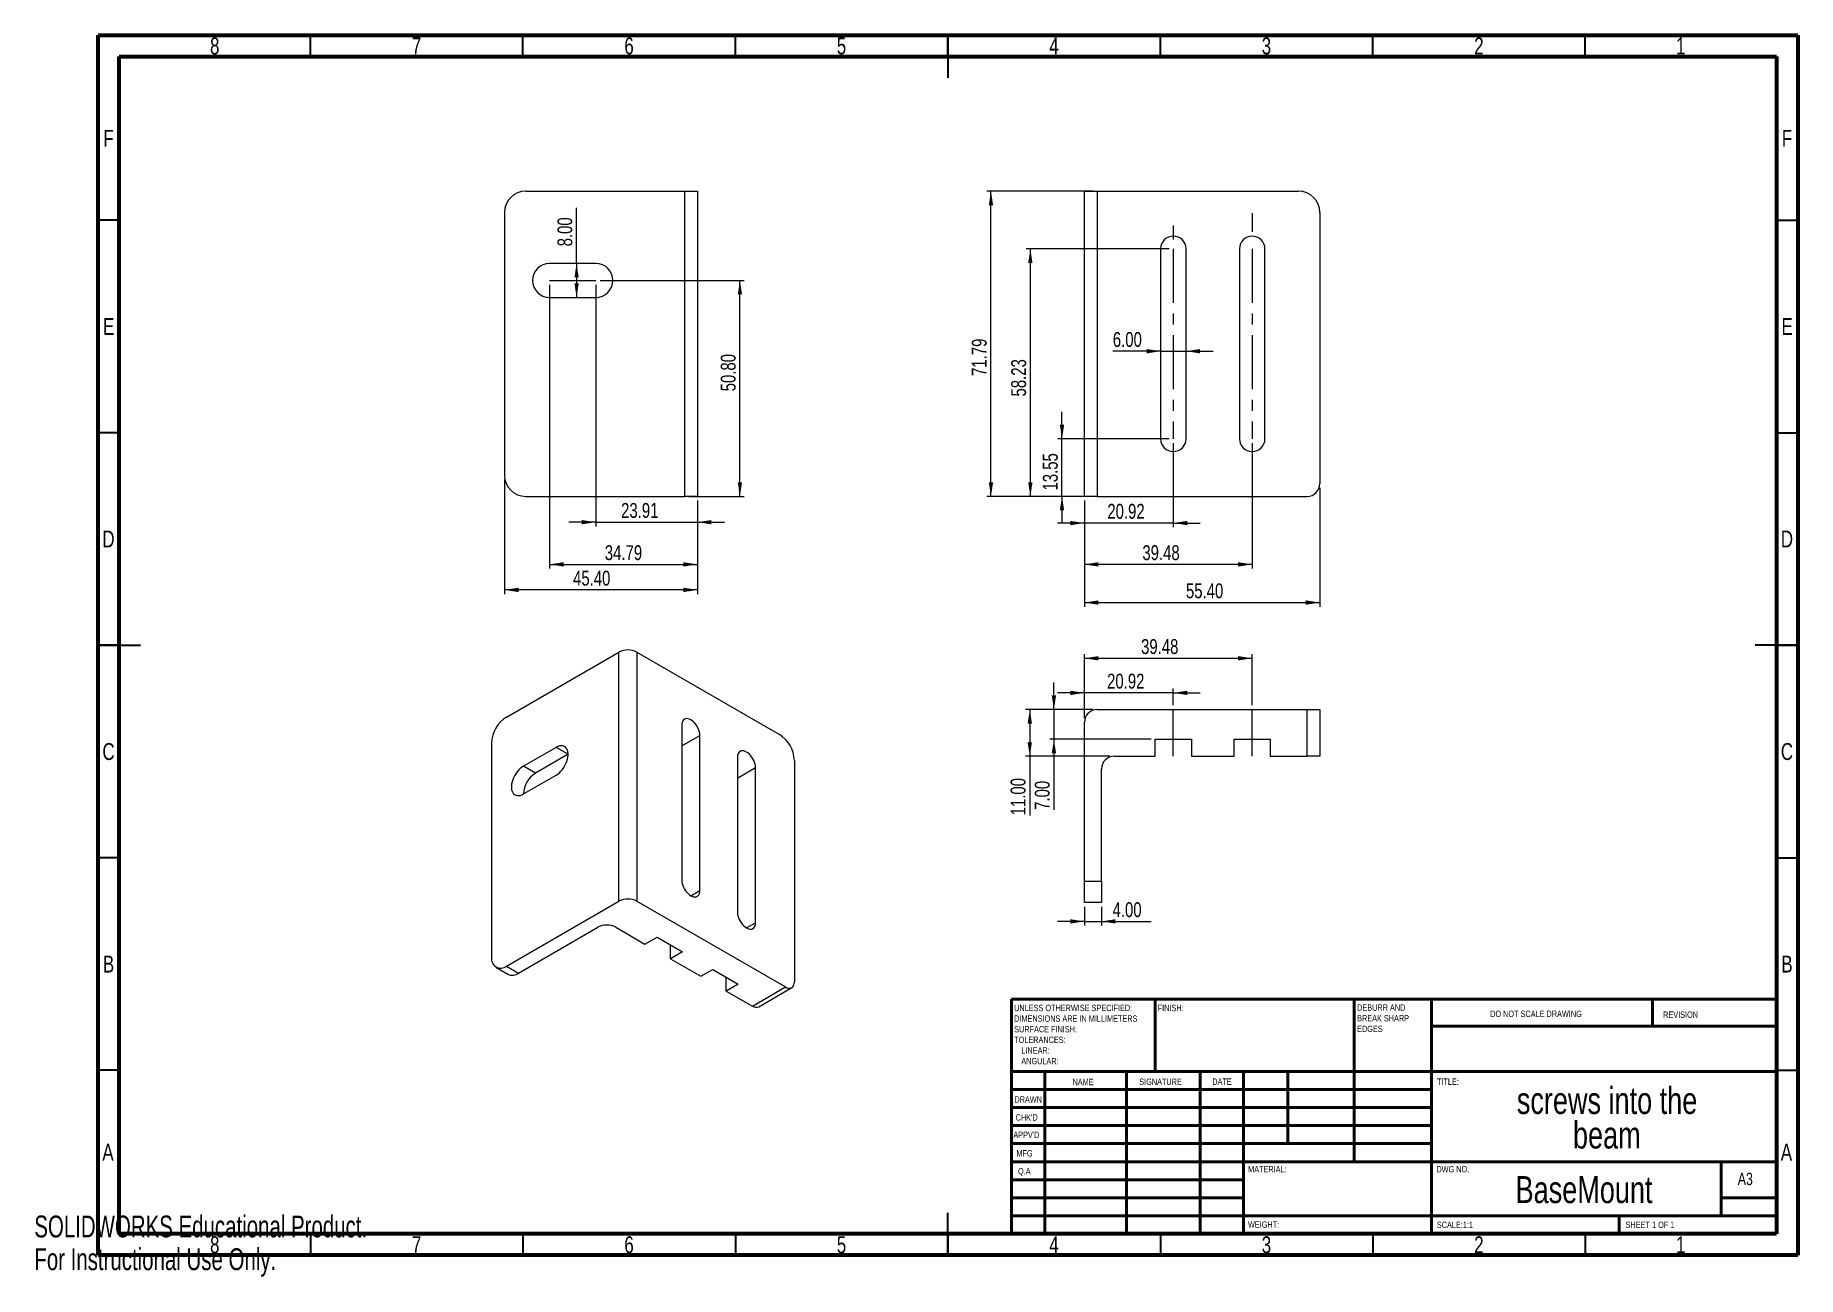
# Model space of a CAD drawing. Header units: millimetres. Extents: x 0 to 415, y 0 to 292.
import ezdxf

# ---------------------------------------------------------------- set-up
doc = ezdxf.new("R2010")
doc.units = ezdxf.units.MM
doc.linetypes.add('CENTERX2', pattern=[20.32, 12.7, -2.54, 2.54, -2.54])
doc.styles.add('SLDTEXTSTYLE0', font='TXT', dxfattribs={"width": 0.75})
doc.styles.add('SLDTEXTSTYLE1', font='TXT', dxfattribs={"width": 0.686449})
doc.styles.add('SLDTEXTSTYLE2', font='TXT', dxfattribs={"width": 0.6875})
doc.styles.add('SLDTEXTSTYLE3', font='TXT', dxfattribs={"width": 0.7})
doc.dimstyles.new('SLDDIMSTYLE0', dxfattribs={"dimtxt": 3.5, "dimasz": 3.302, "dimexe": 0, "dimexo": 0.0625, "dimgap": 0.875, "dimtad": 1, "dimrnd": 1e-09, "dimzin": 4, "dimdsep": 46, "dimtxsty": 'SLDTEXTSTYLE0', "dimsah": 1, "dimcen": 0.09, "dimadec": 0, "dimazin": 1, "dimtfac": 1, "dimtmove": 0, "dimatfit": 0, "dimfxl": 1, "dimfrac": 2, "dimtolj": 1, "dimtzin": 12, "dimarcsym": 0})
doc.dimstyles.new('SLDDIMSTYLE1', dxfattribs={"dimtxt": 3.5, "dimasz": 3.302, "dimexe": 0, "dimexo": 0.0625, "dimgap": 0.875, "dimtad": 1, "dimrnd": 1e-09, "dimzin": 12, "dimdsep": 46, "dimtxsty": 'SLDTEXTSTYLE0', "dimsah": 1, "dimcen": 0.09, "dimadec": 0, "dimazin": 3, "dimtfac": 1, "dimtmove": 0, "dimatfit": 0, "dimfxl": 1, "dimfrac": 2, "dimtolj": 1, "dimtzin": 12, "dimarcsym": 0})
doc.dimstyles.new('SLDDIMSTYLE2', dxfattribs={"dimtxt": 3.5, "dimasz": 3.302, "dimexe": 0, "dimexo": 0.0625, "dimgap": 0.875, "dimtad": 1, "dimrnd": 1e-09, "dimzin": 12, "dimdsep": 46, "dimtxsty": 'SLDTEXTSTYLE0', "dimsah": 1, "dimcen": 0.09, "dimadec": 0, "dimazin": 3, "dimtfac": 1, "dimtofl": 0, "dimtmove": 0, "dimatfit": 3, "dimfxl": 1, "dimfrac": 2, "dimtolj": 1, "dimtzin": 12, "dimarcsym": 0})
doc.dimstyles.new('SLDDIMSTYLE3', dxfattribs={"dimtxt": 3.5, "dimasz": 3.302, "dimexe": 0, "dimexo": 0.0625, "dimgap": 0.875, "dimtad": 1, "dimrnd": 1e-09, "dimzin": 4, "dimdsep": 46, "dimtxsty": 'SLDTEXTSTYLE0', "dimsah": 1, "dimcen": 0.09, "dimadec": 0, "dimazin": 1, "dimtfac": 1, "dimtofl": 0, "dimtmove": 0, "dimatfit": 3, "dimfxl": 1, "dimfrac": 2, "dimtolj": 1, "dimtzin": 12, "dimarcsym": 0})

# ---------------------------------------------------------------- blocks, each defined once
blk = doc.blocks.new('SW_NOTE_0')
at = {"color": 0, "linetype": 'Continuous', "lineweight": 0, "char_height": 1.5, "attachment_point": 1, "style": 'SLDTEXTSTYLE0'}
for s, insert in [('UNLESS OTHERWISE SPECIFIED:', (0, 1.93)), ('SURFACE FINISH:', (0, -3.07)), ('DIMENSIONS ARE IN MILLIMETERS', (0, -0.57)), ('TOLERANCES:', (0, -5.57)), ('LINEAR:', (1.69, -8.07)), ('ANGULAR:', (1.69, -10.57))]:
    blk.add_mtext(s, dxfattribs=dict(at, insert=insert))
blk = doc.blocks.new('SW_NOTE_0_1')
at = {"color": 0, "linetype": 'Continuous', "lineweight": 0, "char_height": 1.5, "attachment_point": 1, "style": 'SLDTEXTSTYLE0'}
for s, insert in [('DEBURR AND', (0, 1.93)), ('BREAK SHARP', (0, -0.57)), ('EDGES', (0, -3.07))]:
    blk.add_mtext(s, dxfattribs=dict(at, insert=insert))
blk = doc.blocks.new('SW_NOTE_0_2')
at = {"color": 0, "linetype": 'Continuous', "lineweight": 0, "char_height": 6.35, "attachment_point": 2, "style": 'SLDTEXTSTYLE0'}
for s, insert in [('screws into the', (29.86, 8.19)), ('beam', (29.8, 0.07))]:
    blk.add_mtext(s, dxfattribs=dict(at, insert=insert))
blk = doc.blocks.new('_D')
at = {"color": 7, "linetype": 'Continuous', "lineweight": 0}
for p, q in [((265.05, 217.67), (253.81, 217.67)), ((265.05, 217.67), (271.05, 217.67)), ((271.05, 217.67), (277.4, 217.67))]:
    blk.add_line(p, q, dxfattribs=at)
at = {"color": 7, "linetype": 'Continuous', "lineweight": 18}
for points in [[(265.05, 217.67), (261.75, 218.18), (261.75, 217.16)], [(271.05, 217.67), (274.35, 217.16), (274.35, 218.18)]]:
    blk.add_solid(points, dxfattribs=at)
at = {"color": 7, "linetype": 'Continuous', "lineweight": 18, "insert": (253.81, 222.18), "char_height": 3.5, "attachment_point": 1, "style": 'SLDTEXTSTYLE0'}
blk.add_mtext('6.00', dxfattribs=at)
blk = doc.blocks.new('_D_1')
at = {"color": 7, "linetype": 'Continuous', "lineweight": 0}
for p, q in [((268.05, 196.07), (268.05, 176.25)), ((247.13, 182.52), (247.13, 176.25)), ((247.13, 177.25), (240.78, 177.25)), ((268.05, 177.25), (247.13, 177.25)), ((268.05, 177.25), (274.4, 177.25))]:
    blk.add_line(p, q, dxfattribs=at)
at = {"color": 7, "linetype": 'Continuous', "lineweight": 18}
for points in [[(247.13, 177.25), (243.83, 177.75), (243.83, 176.74)], [(268.05, 177.25), (271.35, 176.74), (271.35, 177.75)]]:
    blk.add_solid(points, dxfattribs=at)
at = {"color": 7, "linetype": 'Continuous', "lineweight": 18, "insert": (252.52, 181.76), "char_height": 3.5, "attachment_point": 1, "style": 'SLDTEXTSTYLE0'}
blk.add_mtext('20.92', dxfattribs=at)
blk = doc.blocks.new('_D_2')
at = {"color": 7, "linetype": 'Continuous', "lineweight": 0}
for p, q in [((286.61, 196.07), (286.61, 166.52)), ((247.13, 182.52), (247.13, 166.52)), ((286.61, 167.52), (247.13, 167.52))]:
    blk.add_line(p, q, dxfattribs=at)
at = {"color": 7, "linetype": 'Continuous', "lineweight": 18}
for points in [[(247.13, 167.52), (250.43, 167.01), (250.43, 168.03)], [(286.61, 167.52), (283.3, 168.03), (283.3, 167.01)]]:
    blk.add_solid(points, dxfattribs=at)
at = {"color": 7, "linetype": 'Continuous', "lineweight": 18, "insert": (260.77, 172.03), "char_height": 3.5, "attachment_point": 1, "style": 'SLDTEXTSTYLE0'}
blk.add_mtext('39.48', dxfattribs=at)
blk = doc.blocks.new('_D_3')
at = {"color": 7, "linetype": 'Continuous', "lineweight": 0}
for p, q in [((247.13, 182.52), (247.13, 157.54)), ((302.53, 185.52), (302.53, 157.54)), ((247.13, 158.54), (302.53, 158.54))]:
    blk.add_line(p, q, dxfattribs=at)
at = {"color": 7, "linetype": 'Continuous', "lineweight": 18}
for points in [[(247.13, 158.54), (250.43, 158.03), (250.43, 159.05)], [(302.53, 158.54), (299.23, 159.05), (299.23, 158.03)]]:
    blk.add_solid(points, dxfattribs=at)
at = {"color": 7, "linetype": 'Continuous', "lineweight": 18, "insert": (271.02, 163.05), "char_height": 3.5, "attachment_point": 1, "style": 'SLDTEXTSTYLE0'}
blk.add_mtext('55.40', dxfattribs=at)
blk = doc.blocks.new('_D_4')
at = {"color": 7, "linetype": 'Continuous', "lineweight": 0}
for p, q in [((241.85, 197.07), (241.85, 203.42)), ((267.05, 197.07), (240.85, 197.07)), ((241.85, 183.52), (241.85, 197.07)), ((249.13, 183.52), (240.85, 183.52)), ((241.85, 183.52), (241.85, 177.17))]:
    blk.add_line(p, q, dxfattribs=at)
at = {"color": 7, "linetype": 'Continuous', "lineweight": 18}
for points in [[(241.85, 197.07), (242.36, 200.37), (241.34, 200.37)], [(241.85, 183.52), (241.34, 180.22), (242.36, 180.22)]]:
    blk.add_solid(points, dxfattribs=at)
at = {"color": 7, "linetype": 'Continuous', "lineweight": 18, "insert": (237.34, 184.9), "char_height": 3.5, "attachment_point": 1, "rotation": 90, "style": 'SLDTEXTSTYLE0'}
blk.add_mtext('13.55', dxfattribs=at)
blk = doc.blocks.new('_D_5')
at = {"color": 7, "linetype": 'Continuous', "lineweight": 0}
for p, q in [((249.13, 255.31), (224.13, 255.31)), ((225.13, 183.52), (225.13, 255.31)), ((249.13, 183.52), (224.13, 183.52))]:
    blk.add_line(p, q, dxfattribs=at)
at = {"color": 7, "linetype": 'Continuous', "lineweight": 18}
for points in [[(225.13, 255.31), (224.62, 252), (225.64, 252)], [(225.13, 183.52), (225.64, 186.82), (224.62, 186.82)]]:
    blk.add_solid(points, dxfattribs=at)
at = {"color": 7, "linetype": 'Continuous', "lineweight": 18, "insert": (220.62, 211.85), "char_height": 3.5, "attachment_point": 1, "rotation": 90, "style": 'SLDTEXTSTYLE0'}
blk.add_mtext('71.79', dxfattribs=at)
blk = doc.blocks.new('_D_6')
at = {"color": 7, "linetype": 'Continuous', "lineweight": 0}
for p, q in [((267.05, 241.75), (233.41, 241.75)), ((234.41, 183.52), (234.41, 241.75)), ((249.13, 183.52), (233.41, 183.52))]:
    blk.add_line(p, q, dxfattribs=at)
at = {"color": 7, "linetype": 'Continuous', "lineweight": 18}
for points in [[(234.41, 241.75), (233.9, 238.45), (234.91, 238.45)], [(234.41, 183.52), (234.91, 186.82), (233.9, 186.82)]]:
    blk.add_solid(points, dxfattribs=at)
at = {"color": 7, "linetype": 'Continuous', "lineweight": 18, "insert": (229.89, 207.02), "char_height": 3.5, "attachment_point": 1, "rotation": 90, "style": 'SLDTEXTSTYLE0'}
blk.add_mtext('58.23', dxfattribs=at)
blk = doc.blocks.new('_D_7')
at = {"color": 7, "linetype": 'Continuous', "lineweight": 0}
for q in [(127.61, 251.39), (127.61, 230.32)]:
    blk.add_line((127.61, 238.32), q, dxfattribs=at)
at = {"color": 7, "linetype": 'Continuous', "lineweight": 18}
for points in [[(127.61, 238.32), (127.11, 235.02), (128.12, 235.02)], [(127.61, 230.32), (128.12, 233.63), (127.11, 233.63)]]:
    blk.add_solid(points, dxfattribs=at)
at = {"color": 7, "linetype": 'Continuous', "lineweight": 18, "insert": (123.1, 242.34), "char_height": 3.5, "attachment_point": 1, "rotation": 90, "style": 'SLDTEXTSTYLE0'}
blk.add_mtext('8.00', dxfattribs=at)
blk = doc.blocks.new('_D_8')
at = {"color": 7, "linetype": 'Continuous', "lineweight": 0}
for p, q in [((132.15, 233.32), (132.15, 176.45)), ((156.05, 182.52), (156.05, 176.45)), ((132.15, 177.45), (125.8, 177.45)), ((132.15, 177.45), (156.05, 177.45)), ((156.05, 177.45), (162.4, 177.45))]:
    blk.add_line(p, q, dxfattribs=at)
at = {"color": 7, "linetype": 'Continuous', "lineweight": 18}
for points in [[(132.15, 177.45), (128.84, 177.95), (128.84, 176.94)], [(156.05, 177.45), (159.36, 176.94), (159.36, 177.95)]]:
    blk.add_solid(points, dxfattribs=at)
at = {"color": 7, "linetype": 'Continuous', "lineweight": 18, "insert": (138.09, 181.96), "char_height": 3.5, "attachment_point": 1, "style": 'SLDTEXTSTYLE0'}
blk.add_mtext('23.91', dxfattribs=at)
blk = doc.blocks.new('_D_9')
at = {"color": 7, "linetype": 'Continuous', "lineweight": 0}
for p, q in [((121.26, 233.32), (121.26, 166.52)), ((156.05, 182.52), (156.05, 166.52)), ((121.26, 167.52), (156.05, 167.52))]:
    blk.add_line(p, q, dxfattribs=at)
at = {"color": 7, "linetype": 'Continuous', "lineweight": 18}
for points in [[(121.26, 167.52), (124.57, 167.01), (124.57, 168.03)], [(156.05, 167.52), (152.75, 168.03), (152.75, 167.01)]]:
    blk.add_solid(points, dxfattribs=at)
at = {"color": 7, "linetype": 'Continuous', "lineweight": 18, "insert": (134.26, 172.03), "char_height": 3.5, "attachment_point": 1, "style": 'SLDTEXTSTYLE0'}
blk.add_mtext('34.79', dxfattribs=at)
blk = doc.blocks.new('_D_10')
at = {"color": 7, "linetype": 'Continuous', "lineweight": 0}
for p, q in [((133.15, 234.32), (167.05, 234.32)), ((166.05, 183.52), (166.05, 234.32)), ((154.05, 183.52), (167.05, 183.52))]:
    blk.add_line(p, q, dxfattribs=at)
at = {"color": 7, "linetype": 'Continuous', "lineweight": 18}
for points in [[(166.05, 234.32), (165.55, 231.02), (166.56, 231.02)], [(166.05, 183.52), (166.56, 186.82), (165.55, 186.82)]]:
    blk.add_solid(points, dxfattribs=at)
at = {"color": 7, "linetype": 'Continuous', "lineweight": 18, "insert": (161.54, 208.23), "char_height": 3.5, "attachment_point": 1, "rotation": 90, "style": 'SLDTEXTSTYLE0'}
blk.add_mtext('50.80', dxfattribs=at)
blk = doc.blocks.new('_D_11')
at = {"color": 7, "linetype": 'Continuous', "lineweight": 0}
for p, q in [((110.65, 187.52), (110.65, 160.52)), ((156.05, 182.52), (156.05, 160.52)), ((156.05, 161.52), (110.65, 161.52))]:
    blk.add_line(p, q, dxfattribs=at)
at = {"color": 7, "linetype": 'Continuous', "lineweight": 18}
for points in [[(110.65, 161.52), (113.96, 161.01), (113.96, 162.03)], [(156.05, 161.52), (152.75, 162.03), (152.75, 161.01)]]:
    blk.add_solid(points, dxfattribs=at)
at = {"color": 7, "linetype": 'Continuous', "lineweight": 18, "insert": (126.78, 166.03), "char_height": 3.5, "attachment_point": 1, "style": 'SLDTEXTSTYLE0'}
blk.add_mtext('45.40', dxfattribs=at)
blk = doc.blocks.new('_D_12')
at = {"color": 7, "linetype": 'Continuous', "lineweight": 0}
for p, q in [((247.13, 137.29), (240.78, 137.29)), ((247.13, 131.38), (247.13, 138.29)), ((268.05, 137.29), (247.13, 137.29)), ((268.05, 134.38), (268.05, 138.29)), ((268.05, 137.29), (274.4, 137.29))]:
    blk.add_line(p, q, dxfattribs=at)
at = {"color": 7, "linetype": 'Continuous', "lineweight": 18}
for points in [[(247.13, 137.29), (243.83, 137.8), (243.83, 136.78)], [(268.05, 137.29), (271.35, 136.78), (271.35, 137.8)]]:
    blk.add_solid(points, dxfattribs=at)
at = {"color": 7, "linetype": 'Continuous', "lineweight": 18, "insert": (252.46, 141.8), "char_height": 3.5, "attachment_point": 1, "style": 'SLDTEXTSTYLE0'}
blk.add_mtext('20.92', dxfattribs=at)
blk = doc.blocks.new('_D_13')
at = {"color": 7, "linetype": 'Continuous', "lineweight": 0}
for p, q in [((247.13, 131.38), (247.13, 146.43)), ((247.13, 145.43), (286.61, 145.43)), ((286.61, 134.38), (286.61, 146.43))]:
    blk.add_line(p, q, dxfattribs=at)
at = {"color": 7, "linetype": 'Continuous', "lineweight": 18}
for points in [[(247.13, 145.43), (250.43, 144.92), (250.43, 145.94)], [(286.61, 145.43), (283.3, 145.94), (283.3, 144.92)]]:
    blk.add_solid(points, dxfattribs=at)
at = {"color": 7, "linetype": 'Continuous', "lineweight": 18, "insert": (260.46, 149.94), "char_height": 3.5, "attachment_point": 1, "style": 'SLDTEXTSTYLE0'}
blk.add_mtext('39.48', dxfattribs=at)
blk = doc.blocks.new('_D_14')
at = {"color": 7, "linetype": 'Continuous', "lineweight": 0}
for p, q in [((239.95, 133.38), (239.95, 139.73)), ((249.13, 133.38), (238.95, 133.38)), ((239.95, 133.38), (239.95, 126.38)), ((262.8, 126.38), (238.95, 126.38)), ((239.95, 126.38), (239.95, 109.77))]:
    blk.add_line(p, q, dxfattribs=at)
at = {"color": 7, "linetype": 'Continuous', "lineweight": 18}
for points in [[(239.95, 133.38), (240.46, 136.68), (239.44, 136.68)], [(239.95, 126.38), (239.44, 123.07), (240.46, 123.07)]]:
    blk.add_solid(points, dxfattribs=at)
at = {"color": 7, "linetype": 'Continuous', "lineweight": 18, "insert": (235.44, 109.77), "char_height": 3.5, "attachment_point": 1, "rotation": 90, "style": 'SLDTEXTSTYLE0'}
blk.add_mtext('7.00', dxfattribs=at)
blk = doc.blocks.new('_D_15')
at = {"color": 7, "linetype": 'Continuous', "lineweight": 0}
for p, q in [((249.13, 133.38), (233.27, 133.38)), ((234.27, 133.38), (234.27, 122.38)), ((253.13, 122.38), (233.27, 122.38)), ((234.27, 122.38), (234.27, 108.48))]:
    blk.add_line(p, q, dxfattribs=at)
at = {"color": 7, "linetype": 'Continuous', "lineweight": 18}
for points in [[(234.27, 133.38), (233.76, 130.07), (234.78, 130.07)], [(234.27, 122.38), (234.78, 125.68), (233.76, 125.68)]]:
    blk.add_solid(points, dxfattribs=at)
at = {"color": 7, "linetype": 'Continuous', "lineweight": 18, "insert": (229.76, 108.48), "char_height": 3.5, "attachment_point": 1, "rotation": 90, "style": 'SLDTEXTSTYLE0'}
blk.add_mtext('11.00', dxfattribs=at)
blk = doc.blocks.new('_D_16')
at = {"color": 7, "linetype": 'Continuous', "lineweight": 0}
for p, q in [((247.13, 83.53), (240.78, 83.53)), ((247.13, 86.98), (247.13, 82.53)), ((247.13, 83.53), (251.13, 83.53)), ((251.13, 86.98), (251.13, 82.53)), ((251.13, 83.53), (262.8, 83.53))]:
    blk.add_line(p, q, dxfattribs=at)
at = {"color": 7, "linetype": 'Continuous', "lineweight": 18}
for points in [[(247.13, 83.53), (243.83, 84.04), (243.83, 83.02)], [(251.13, 83.53), (254.43, 83.02), (254.43, 84.04)]]:
    blk.add_solid(points, dxfattribs=at)
at = {"color": 7, "linetype": 'Continuous', "lineweight": 18, "insert": (253.75, 88.04), "char_height": 3.5, "attachment_point": 1, "style": 'SLDTEXTSTYLE0'}
blk.add_mtext('4.00', dxfattribs=at)

msp = doc.modelspace()

# ---------------------------------------------------------------- linework, layer by layer
at = {"color": 7, "linetype": 'Continuous', "lineweight": 70}
for p, q in [((15, 5), (15, 292)), ((15, 292), (415, 292)), ((415, 292), (415, 5)), ((20, 10), (20, 287)), ((20, 287), (410, 287)), ((410, 287), (410, 10)), ((410, 10), (20, 10)), ((415, 5), (15, 5))]:
    msp.add_line(p, q, dxfattribs=at)
at = {"color": 7, "linetype": 'Continuous', "lineweight": 35}
for p, q in [((65, 287), (65, 292)), ((115, 287), (115, 292)), ((165, 287), (165, 292)), ((215, 292), (215, 282)), ((215, 287), (215, 292)), ((265, 287), (265, 292)), ((315, 287), (315, 292)), ((365, 287), (365, 292)), ((20, 248.5), (15, 248.5)), ((410, 248.5), (415, 248.5)), ((20, 198.5), (15, 198.5)), ((410, 198.5), (415, 198.5)), ((15, 148.5), (25, 148.5)), ((20, 148.5), (15, 148.5)), ((415, 148.5), (405, 148.5)), ((410, 148.5), (415, 148.5)), ((20, 98.5), (15, 98.5)), ((410, 98.5), (415, 98.5)), ((20, 48.5), (15, 48.5)), ((410, 48.5), (415, 48.5)), ((215, 5), (215, 15)), ((65, 10), (65, 5)), ((115, 10), (115, 5)), ((165, 10), (165, 5)), ((215, 10), (215, 5)), ((265, 10), (265, 5)), ((315, 10), (315, 5)), ((365, 10), (365, 5))]:
    msp.add_line(p, q, dxfattribs=at)
at = {"color": 7, "linetype": 'Continuous', "lineweight": 25}
for p, q in [((115.654, 255.307), (153.054, 255.307)), ((153.054, 183.52), (153.054, 255.307)), ((153.054, 255.307), (156.054, 255.307)), ((156.054, 255.307), (156.054, 183.52)), ((247.129, 183.52), (247.129, 255.307)), ((247.129, 255.307), (250.129, 255.307)), ((250.129, 255.307), (250.129, 183.52)), ((250.129, 255.307), (297.529, 255.307)), ((110.654, 250.307), (110.654, 188.52)), ((302.529, 250.307), (302.529, 186.52)), ((265.051, 241.754), (265.051, 197.073)), ((271.051, 197.073), (271.051, 241.754)), ((283.607, 241.754), (283.607, 197.073)), ((289.607, 197.073), (289.607, 241.754)), ((132.146, 238.323), (121.264, 238.323)), ((121.264, 230.323), (132.146, 230.323)), ((115.654, 183.52), (153.054, 183.52)), ((156.054, 183.52), (153.054, 183.52)), ((250.129, 183.52), (247.129, 183.52)), ((250.129, 183.52), (299.529, 183.52)), ((111.136, 131.617), (137.582, 146.883)), ((137.582, 88.266), (137.582, 146.883)), ((141.824, 146.883), (141.824, 88.266)), ((141.824, 146.883), (175.341, 127.535)), ((250.129, 133.375), (299.529, 133.375)), ((299.529, 122.375), (299.529, 133.375)), ((299.529, 133.375), (302.529, 133.375)), ((302.529, 133.375), (302.529, 122.375)), ((152.376, 129.726), (152.376, 93.242)), ((247.129, 92.975), (247.129, 130.375)), ((107.6, 125.493), (107.6, 75.041)), ((122.797, 124.481), (115.103, 120.039)), ((125.626, 122.848), (122.797, 124.481)), ((156.619, 90.792), (156.619, 127.276)), ((263.801, 126.375), (272.301, 126.375)), ((263.801, 122.375), (263.801, 126.375)), ((272.301, 126.375), (272.301, 122.375)), ((282.357, 122.375), (282.357, 126.375)), ((282.357, 126.375), (290.857, 126.375)), ((290.857, 126.375), (290.857, 122.375)), ((125.626, 122.848), (117.931, 118.406)), ((165.497, 122.151), (165.497, 85.667)), ((178.877, 121.411), (178.877, 69.326)), ((254.129, 122.375), (263.801, 122.375)), ((272.301, 122.375), (282.357, 122.375)), ((290.857, 122.375), (299.529, 122.375)), ((302.529, 122.375), (299.529, 122.375)), ((117.931, 118.406), (115.103, 120.039)), ((115.103, 113.507), (122.797, 117.949)), ((169.739, 83.218), (169.739, 119.702)), ((251.129, 92.975), (251.129, 119.375)), ((247.129, 92.975), (251.129, 92.975)), ((247.129, 87.975), (247.129, 92.975)), ((251.129, 92.975), (251.129, 87.975)), ((111.136, 73), (137.582, 88.266)), ((141.824, 88.266), (176.755, 68.101)), ((251.129, 87.975), (247.129, 87.975)), ((113.964, 71.367), (132.632, 82.143)), ((136.875, 82.143), (143.714, 78.195)), ((143.714, 78.195), (146.542, 79.828)), ((146.542, 79.828), (152.553, 76.358)), ((149.724, 74.725), (149.724, 77.991)), ((152.553, 76.358), (149.724, 74.725)), ((149.724, 74.725), (156.835, 70.621)), ((108.636, 72.752), (111.465, 71.119)), ((111.136, 73), (113.964, 71.367)), ((156.835, 70.621), (159.663, 72.253)), ((159.663, 72.253), (165.673, 68.784)), ((162.845, 67.151), (162.845, 70.417)), ((165.673, 68.784), (162.845, 67.151)), ((162.845, 67.151), (168.977, 63.611)), ((168.977, 63.611), (176.755, 68.101)), ((170.477, 63.462), (178.255, 67.953))]:
    msp.add_line(p, q, dxfattribs=at)
at = {"color": 7, "linetype": 'CENTERX2', "lineweight": 18}
for p, q in [((286.607, 250.161), (286.607, 245.767)), ((268.051, 247.21), (268.051, 243.929)), ((268.051, 241.754), (268.051, 197.073)), ((286.607, 241.754), (286.607, 197.073)), ((121.264, 234.323), (132.146, 234.323)), ((268.051, 122.375), (268.051, 133.375)), ((286.607, 122.375), (286.607, 133.375))]:
    msp.add_line(p, q, dxfattribs=at)
at = {"color": 8, "linetype": 'Continuous', "lineweight": 25}
for p, q in [((152.376, 124.827), (156.619, 127.276)), ((165.497, 117.253), (169.739, 119.702)), ((154.497, 89.568), (156.619, 90.792)), ((167.618, 81.993), (169.739, 83.218))]:
    msp.add_line(p, q, dxfattribs=at)
at = {"color": 7, "linetype": 'Continuous', "lineweight": 50}
for p, q in [((230, 65.25), (410, 65.25)), ((230, 65.25), (230, 10)), ((263.8, 48.25), (263.8, 65.25)), ((310.6, 65.25), (310.6, 27)), ((328.8, 65.25), (328.8, 10)), ((380.8, 58.875), (380.8, 65.25)), ((410, 58.875), (328.8, 58.875)), ((410, 48.25), (230, 48.25)), ((237.8, 48.25), (237.8, 10)), ((256.991, 48.25), (256.991, 10)), ((274.399, 48.25), (274.399, 10)), ((284.6, 10), (284.6, 48.25)), ((295, 31.25), (295, 48.25)), ((328.8, 44), (230, 44)), ((328.8, 39.75), (230, 39.75)), ((328.8, 35.5), (230, 35.5)), ((328.8, 31.25), (230, 31.25)), ((284.6, 27), (230, 27)), ((284.6, 27), (410, 27)), ((397, 14.25), (397, 27)), ((284.6, 22.75), (230, 22.75)), ((284.6, 18.5), (230, 18.5)), ((410, 18.5), (397, 18.5)), ((230, 14.25), (410, 14.25)), ((373, 10), (373, 14.25))]:
    msp.add_line(p, q, dxfattribs=at)
at = {"color": 7, "linetype": 'Continuous', "lineweight": 25, "flags": 128}
for points in [[(156.619, 127.276), (156.592, 127.675), (156.515, 128.093), (156.387, 128.522), (156.213, 128.95), (155.997, 129.367), (155.744, 129.763), (155.46, 130.128), (155.153, 130.452), (154.829, 130.729), (154.497, 130.951), (154.165, 131.112), (153.842, 131.209), (153.534, 131.239), (153.25, 131.202), (152.997, 131.099), (152.781, 130.931), (152.607, 130.704), (152.48, 130.423), (152.402, 130.094), (152.376, 129.726)], [(122.797, 117.949), (123.182, 118.201), (123.56, 118.51), (123.924, 118.869), (124.267, 119.272), (124.582, 119.712), (124.864, 120.179), (125.108, 120.665), (125.308, 121.162), (125.462, 121.66), (125.566, 122.149), (125.619, 122.621), (125.619, 123.067), (125.566, 123.478), (125.462, 123.847), (125.308, 124.167), (125.108, 124.432), (124.864, 124.637), (124.582, 124.779), (124.267, 124.854), (123.924, 124.861), (123.56, 124.8), (123.182, 124.673), (122.797, 124.481)], [(169.739, 119.702), (169.713, 120.1), (169.636, 120.519), (169.508, 120.947), (169.334, 121.376), (169.118, 121.793), (168.865, 122.188), (168.581, 122.553), (168.274, 122.878), (167.95, 123.154), (167.618, 123.376), (167.286, 123.537), (166.962, 123.635), (166.655, 123.665), (166.371, 123.628), (166.118, 123.525), (165.902, 123.357), (165.728, 123.13), (165.601, 122.848), (165.523, 122.519), (165.497, 122.151)], [(115.103, 120.039), (114.718, 119.786), (114.34, 119.477), (113.976, 119.118), (113.633, 118.715), (113.318, 118.276), (113.036, 117.809), (112.792, 117.322), (112.591, 116.826), (112.438, 116.328), (112.333, 115.839), (112.281, 115.367), (112.281, 114.921), (112.333, 114.51), (112.438, 114.141), (112.591, 113.82), (112.792, 113.555), (113.036, 113.35), (113.318, 113.209), (113.633, 113.134), (113.976, 113.127), (114.34, 113.187), (114.718, 113.315), (115.103, 113.507)], [(152.376, 93.242), (152.402, 92.843), (152.48, 92.425), (152.607, 91.996), (152.781, 91.568), (152.997, 91.151), (153.25, 90.755), (153.534, 90.39), (153.842, 90.066), (154.165, 89.789), (154.497, 89.567), (154.829, 89.406), (155.153, 89.309), (155.46, 89.278), (155.744, 89.315), (155.997, 89.419), (156.213, 89.587), (156.387, 89.814), (156.515, 90.095), (156.592, 90.424), (156.619, 90.792)], [(165.497, 85.667), (165.523, 85.269), (165.601, 84.85), (165.728, 84.422), (165.902, 83.994), (166.118, 83.576), (166.371, 83.181), (166.655, 82.816), (166.962, 82.491), (167.286, 82.215), (167.618, 81.993), (167.95, 81.832), (168.274, 81.734), (168.581, 81.704), (168.865, 81.741), (169.118, 81.845), (169.334, 82.012), (169.508, 82.239), (169.636, 82.521), (169.713, 82.85), (169.739, 83.218)], [(176.755, 68.101), (177.087, 67.94), (177.411, 67.843), (177.718, 67.812), (178.002, 67.849), (178.255, 67.953), (178.472, 68.12), (178.646, 68.348), (178.773, 68.629), (178.851, 68.958), (178.877, 69.326)]]:
    msp.add_lwpolyline(points, dxfattribs=at)
at = {"color": 7, "linetype": 'Continuous', "lineweight": 25}
for centre, radius, start, end in [((115.654, 250.307), 5, 90, 180), ((297.529, 250.307), 5, 0, 90), ((268.051, 241.754), 3, 0, 180), ((286.607, 241.754), 3, 0, 180), ((121.264, 234.323), 4, 90, 270), ((132.146, 234.323), 4, 270, 90), ((268.051, 197.073), 3, 180, 0), ((286.607, 197.073), 3, 180, 0), ((115.654, 188.52), 5, 180, 270), ((299.529, 186.52), 3, 270, 0), ((139.703, 142.827), 4.577, 62.39104, 117.60896), ((250.129, 130.375), 3, 90, 180), ((115.255, 125.156), 7.662, 122.52015, 177.47985), ((171.222, 121.074), 7.662, 2.52009, 57.47991), ((254.129, 119.375), 3, 90, 180), ((121.233, 113.234), 6.137, 122.55559, 177.44979), ((139.703, 84.21), 4.577, 62.39104, 117.60896), ((134.753, 78.087), 4.577, 62.39104, 117.60896), ((109.763, 74.704), 2.189, 171.13638, 308.85287), ((112.51, 73.307), 2.425, 244.45706, 306.8534), ((169.859, 64.864), 1.532, 234.87485, 293.81469)]:
    msp.add_arc(centre, radius, start, end, dxfattribs=at)

# ---------------------------------------------------------------- block references
at = {"color": 7, "linetype": 'Continuous', "lineweight": 0}
for name, p in [('SW_NOTE_0', (230.594, 61.987)), ('SW_NOTE_0_1', (311.309, 62.069)), ('SW_NOTE_0_2', (340.268, 36.386))]:
    msp.add_blockref(name, p, dxfattribs=at)

# ---------------------------------------------------------------- texts
for s, insert, char_height, attachment_point, style in [('8', (42.46, 291.478), 3.969, 2, 'SLDTEXTSTYLE0'), ('7', (89.96, 291.478), 3.969, 2, 'SLDTEXTSTYLE0'), ('6', (139.96, 291.478), 3.969, 2, 'SLDTEXTSTYLE0'), ('5', (189.96, 291.478), 3.969, 2, 'SLDTEXTSTYLE0'), ('4', (239.96, 291.478), 3.969, 2, 'SLDTEXTSTYLE0'), ('3', (289.96, 291.478), 3.969, 2, 'SLDTEXTSTYLE0'), ('2', (339.96, 291.478), 3.969, 2, 'SLDTEXTSTYLE0'), ('1', (387.46, 291.478), 3.969, 2, 'SLDTEXTSTYLE0'), ('F', (17.458, 269.728), 3.969, 2, 'SLDTEXTSTYLE0'), ('F', (412.458, 269.728), 3.969, 2, 'SLDTEXTSTYLE0'), ('E', (17.508, 225.478), 3.969, 2, 'SLDTEXTSTYLE0'), ('E', (412.508, 225.478), 3.969, 2, 'SLDTEXTSTYLE0'), ('D', (17.453, 175.478), 3.969, 2, 'SLDTEXTSTYLE0'), ('D', (412.453, 175.478), 3.969, 2, 'SLDTEXTSTYLE0'), ('C', (17.459, 125.478), 3.969, 2, 'SLDTEXTSTYLE0'), ('C', (412.459, 125.478), 3.969, 2, 'SLDTEXTSTYLE0'), ('B', (17.471, 75.478), 3.969, 2, 'SLDTEXTSTYLE0'), ('B', (412.471, 75.478), 3.969, 2, 'SLDTEXTSTYLE0'), ('FINISH:', (264.371, 63.919), 1.5, 1, 'SLDTEXTSTYLE0'), ('DO NOT SCALE DRAWING', (342.615, 62.533), 1.5, 1, 'SLDTEXTSTYLE0'), ('REVISION', (383.328, 62.335), 1.5, 1, 'SLDTEXTSTYLE0'), ('NAME', (244.322, 46.501), 1.5, 1, 'SLDTEXTSTYLE0'), ('SIGNATURE', (260.034, 46.562), 1.5, 1, 'SLDTEXTSTYLE0'), ('DATE', (277.215, 46.576), 1.5, 1, 'SLDTEXTSTYLE0'), ('TITLE:', (330.09, 46.576), 1.5, 1, 'SLDTEXTSTYLE0'), ('DRAWN', (230.643, 42.385), 1.5, 1, 'SLDTEXTSTYLE1'), ("CHK'D", (230.939, 38.162), 1.5, 1, 'SLDTEXTSTYLE0'), ("APPV'D", (230.402, 34.066), 1.5, 1, 'SLDTEXTSTYLE0'), ('A', (17.34, 31.228), 3.969, 2, 'SLDTEXTSTYLE0'), ('MFG', (231.124, 29.716), 1.5, 1, 'SLDTEXTSTYLE0'), ('A', (412.34, 31.228), 3.969, 2, 'SLDTEXTSTYLE0'), ('Q.A', (231.509, 25.505), 1.5, 1, 'SLDTEXTSTYLE0'), ('MATERIAL:', (285.646, 25.986), 1.5, 1, 'SLDTEXTSTYLE0'), ('DWG NO.', (329.953, 25.986), 1.5, 1, 'SLDTEXTSTYLE0'), ('BaseMount', (364.709, 23.607), 6.35, 2, 'SLDTEXTSTYLE0'), ('A3', (400.871, 24.406), 2.9104, 1, 'SLDTEXTSTYLE0'), ('WEIGHT:', (285.618, 12.949), 1.4986, 1, 'SLDTEXTSTYLE0'), ('SCALE:1:1', (330.074, 12.9), 1.5, 1, 'SLDTEXTSTYLE0'), ('SHEET 1 OF 1', (374.478, 12.9), 1.5, 1, 'SLDTEXTSTYLE2'), ('8', (42.46, 9.443), 3.969, 2, 'SLDTEXTSTYLE0'), ('7', (89.96, 9.443), 3.969, 2, 'SLDTEXTSTYLE0'), ('6', (139.96, 9.443), 3.969, 2, 'SLDTEXTSTYLE0'), ('5', (189.96, 9.443), 3.969, 2, 'SLDTEXTSTYLE0'), ('4', (239.96, 9.443), 3.969, 2, 'SLDTEXTSTYLE0'), ('3', (289.96, 9.443), 3.969, 2, 'SLDTEXTSTYLE0'), ('2', (339.96, 9.443), 3.969, 2, 'SLDTEXTSTYLE0'), ('1', (387.46, 9.443), 3.969, 2, 'SLDTEXTSTYLE0')]:
    msp.add_mtext(s, dxfattribs=dict(at, insert=insert, char_height=char_height, attachment_point=attachment_point, style=style))
at = {"color": 7, "linetype": 'Continuous', "char_height": 5.1381, "attachment_point": 1, "style": 'SLDTEXTSTYLE3'}
for s, insert in [('SOLIDWORKS Educational Product.', (0, 14.331)), ('For Instructional Use Only.', (0, 6.623))]:
    msp.add_mtext(s, dxfattribs=dict(at, insert=insert))

# ---------------------------------------------------------------- dimensions: what is measured, and where the dimension line sits
at = {"color": 7, "linetype": 'Continuous', "lineweight": 18}
for base, p1, p2, dimstyle, picture, middle in [((225.129, 255.307), (250.129, 183.52), (250.129, 255.307), 'SLDDIMSTYLE2', '_D_5', (225.129, 217.67)), ((127.615, 230.323), (132.146, 238.323), (132.146, 230.323), 'SLDDIMSTYLE3', '_D_7', (127.615, 246.869)), ((234.406, 241.754), (250.129, 183.52), (268.051, 241.754), 'SLDDIMSTYLE2', '_D_6', (234.406, 212.843)), ((166.054, 234.323), (153.054, 183.52), (132.146, 234.323), 'SLDDIMSTYLE3', '_D_10', (166.054, 214.05)), ((241.847, 197.073), (250.129, 183.52), (268.051, 197.073), 'SLDDIMSTYLE1', '_D_4', (241.847, 190.72)), ((239.95, 126.375), (250.129, 133.375), (263.801, 126.375), 'SLDDIMSTYLE0', '_D_14', (239.95, 114.299)), ((234.269, 122.375), (250.129, 133.375), (254.129, 122.375), 'SLDDIMSTYLE3', '_D_15', (234.269, 114.299))]:
    dim = msp.add_linear_dim(base=base, p1=p1, p2=p2, angle=90, dimstyle=dimstyle, dxfattribs=at)
    dim.commit()
    dim.dimension.update_dxf_attribs({"geometry": picture, "text_midpoint": middle, "dimtype": 160})
for base, p1, p2, dimstyle, picture, middle in [((156.054, 167.52), (121.264, 234.323), (156.054, 183.52), 'SLDDIMSTYLE2', '_D_9', (140.08, 167.52)), ((156.054, 177.446), (132.146, 234.323), (156.054, 183.52), 'SLDDIMSTYLE1', '_D_8', (143.906, 177.446)), ((271.051, 217.67), (265.051, 197.073), (271.051, 197.073), 'SLDDIMSTYLE0', '_D', (258.339, 217.67)), ((247.129, 177.245), (268.051, 197.073), (247.129, 183.52), 'SLDDIMSTYLE1', '_D_1', (258.339, 177.245)), ((247.129, 167.52), (286.607, 197.073), (247.129, 183.52), 'SLDDIMSTYLE2', '_D_2', (266.585, 167.52)), ((110.654, 161.52), (156.054, 183.52), (110.654, 188.52), 'SLDDIMSTYLE3', '_D_11', (132.603, 161.52)), ((302.529, 158.541), (247.129, 183.52), (302.529, 186.52), 'SLDDIMSTYLE3', '_D_3', (276.842, 158.541)), ((286.607, 145.429), (247.129, 130.375), (286.607, 133.375), 'SLDDIMSTYLE2', '_D_13', (266.283, 145.429)), ((247.129, 137.291), (268.051, 133.375), (247.129, 130.375), 'SLDDIMSTYLE1', '_D_12', (258.277, 137.291)), ((251.129, 83.53), (247.129, 87.975), (251.129, 87.975), 'SLDDIMSTYLE0', '_D_16', (258.277, 83.53))]:
    dim = msp.add_linear_dim(base=base, p1=p1, p2=p2, dimstyle=dimstyle, dxfattribs=at)
    dim.commit()
    dim.dimension.update_dxf_attribs({"geometry": picture, "text_midpoint": middle, "dimtype": 160})

doc.saveas('drawing.dxf')
